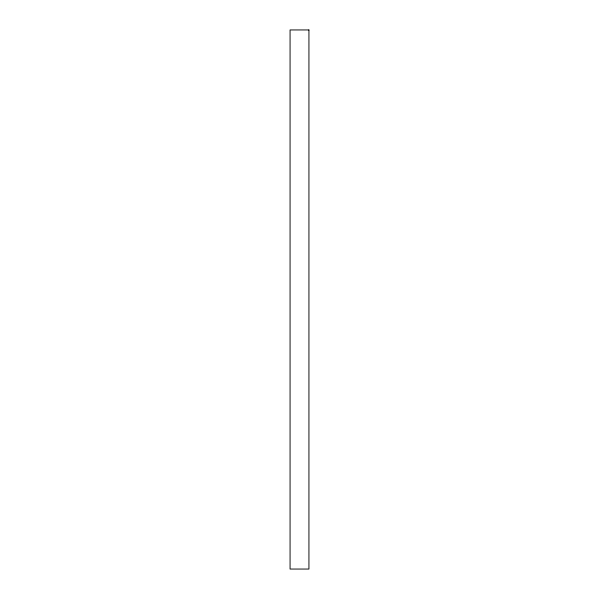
<?xml version="1.0" encoding="UTF-8"?>
<svg xmlns="http://www.w3.org/2000/svg" width="599" height="599" viewBox="0 0 599 599"><rect width="100%" height="100%" fill="white"/><g stroke="black" fill="none" stroke-linecap="round" stroke-linejoin="round"><path stroke-width="0.9" d="M308.934 29.95L290.066 29.95L290.066 569.05L308.934 569.05L308.934 29.95"/></g></svg>
